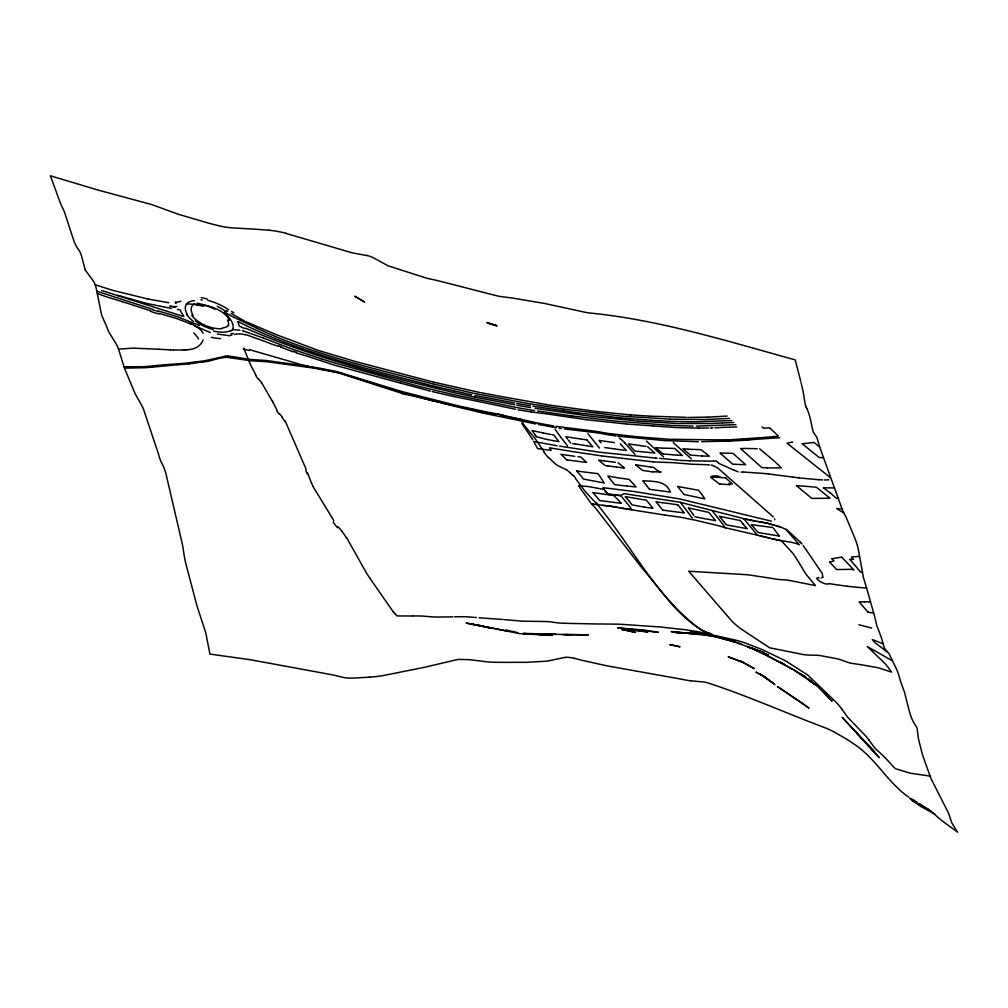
<?xml version="1.0" encoding="UTF-8"?>
<svg xmlns="http://www.w3.org/2000/svg" width="1008" height="1008" viewBox="0 0 1008 1008"><rect width="100%" height="100%" fill="white"/><g stroke="black" fill="none" stroke-linecap="round" stroke-linejoin="round"><path stroke-width="1.5" d="M774.761 519.788L774.635 518.906M778.063 435.645L769.747 427.984M203.049 339.973C200.907 346.198 194.468 349.272 188.773 349.6M822.881 577.105L822.213 573.35L803.263 545.605M822.717 577.319L821.268 578M621.016 495.356L623.952 493.63L679.871 502.211L744.181 518.755M230.567 330.674L229.471 331.153A25.666 10.433 19.4 0 1 213.532 331.141M229.648 335.588L231.84 334.921M212.247 360.171L219.681 358.218M211.982 360.259L208.127 361.305M207.056 360.347L225.301 356.189M831.915 558.772L833.969 561.015L830.075 561.935M832.041 558.747L841.68 557.147M828.878 479.846L824.267 479.984M207.005 360.36L200.516 361.406M425.779 666.994L458.06 659.421L469.426 659.635M424.696 667.233L420.903 668.014M791.608 442.323L786.983 443.18L830.227 477.502M791.696 442.31L792.691 442.109M419.819 668.228L384.124 675.398A117.974 98.897 -14.5 0 1 369.571 677.174M207.913 361.343L203.024 361.998M812.813 442.55L813.897 442.361L819.731 447.086M812.309 442.625L805.001 443.507M751.981 439.601L748.377 440.093M752.182 439.576L765.891 438.631M189.265 362.779L195.325 361.935M219.971 358.168L222.768 357.727M223.448 357.638L226.258 357.286M191.293 363.623L199.294 362.376M766.067 437.346L730.699 439.69M766.219 437.321L777.937 436.199M190.197 363.775L189.328 363.888M199.622 362.351L202.936 361.998M189.189 363.901L177.307 364.783M118.516 349.133L132.993 348.138L143.338 348.554M189.101 362.804L182.813 363.434M188.66 349.6L187.412 349.738M565.097 657.468L562.918 657.783A53.739 45.045 -14.5 0 0 559.692 658.476L549.423 660.719A61.261 51.358 -14.5 0 1 546.273 661.185L526.995 662.332L500.321 662.369M238.039 321.527C299.464 352.8 367 368.852 433.352 386.064M162.49 364.921L182.561 363.46M195.388 361.922L200.403 361.418M187.312 349.751L185.018 349.952M151.742 367.189L146.147 367.668A69.968 39.312 -44.7 0 1 143.791 367.731L124.677 368.147M161.255 365.06L144.283 366.71L126.756 366.786M151.83 367.177L177.017 364.795M804.875 443.52L802.129 443.759L819.139 457.468L823.46 457.796M748.251 440.105L744.383 440.307M766.521 438.593L779.776 437.699M184.88 349.965L182.902 350.041M226.472 357.273L250.425 360.713L266.465 361.708A104.303 74.92 -33.5 0 1 268.569 361.96L306.684 367.126M727.133 416.065L708.019 417.148M729.338 424.885L696.314 426.145M126.491 366.811L124.022 366.95M369.571 677.149L354.388 678.056A53.726 45.032 -14.5 0 1 351.855 678.145A38.027 31.878 -14.5 0 1 342.833 677.313L336.584 675.801A89.611 75.121 -14.5 0 0 328.432 674.1L249.833 659.648L221.143 655.654M717.709 427.657L722.95 427.392M731.846 420.563L695.079 421.823L669.955 421.382M735.878 424.696L729.968 424.847M717.57 427.669L714.874 427.808M225.641 356.164L227.972 356.139M733.862 422.491L722.522 423.007M722.358 423.02L709.355 423.511M729.401 439.74L715.315 439.866M729.603 418.408L704.617 419.555L669.778 419.139M690.014 460.807L703.76 461.021M730.737 441.076L744.055 440.32M689.573 460.82L680.135 460.354M712.87 427.883L711.698 427.934M730.057 441.101L728.948 441.139M701.656 441.668L721.325 441.252M861.424 601.927L864.322 601.839M707.087 417.173L707.717 417.161M860.769 601.952L859.169 602.003L867.888 611.995M555.622 634.12L530.989 633.679L550.633 635.267M711.308 427.946L710.514 427.972M706.457 417.199L704.239 417.249M708.989 423.524L677.439 423.511M728.557 441.139L727.398 441.176M713.651 461.135L716.411 461.059L718.893 463.365M713.198 461.147L704.554 461.059M723.227 427.379L736.735 426.964M454.57 616.82L462.836 616.682A112.694 75.134 -38 0 1 467.321 616.846L473.886 617.362M727.02 441.189L723.568 441.239M864.448 601.839L869.06 601.801M703.609 417.262L689.963 417.375M452.857 616.858L437.283 617.06A105.122 70.094 -38 0 1 431.197 616.808L429.156 616.631M743.841 472.046L766.37 473.647M708.763 427.997L699.766 428.11M744.521 448.459L740.59 448.573L761.809 467.586L767.063 467.863M743.4 472.059L740.943 472.084M701.001 449.669L709.355 456.183L702.74 456.007M744.824 448.447L754.11 448.648M723.316 441.239L721.816 441.252M413.179 615.976L418.396 615.951A120.796 80.539 -38 0 1 425.074 616.253L428.74 616.581M700.081 449.669L688.136 449.203M412.65 615.989L397.127 615.938L395.3 614.212M699.275 428.11L698.305 428.11M870.131 601.801L869.413 601.801M176.173 303.332L175.531 303.32M182.65 350.041L173.59 349.99M714.974 439.866L668.884 439.261L635.128 436.59M838.467 498.418L836.375 498.217L830.315 493.013M841.919 508.738L836.69 508.574L843.759 512.984M834.511 487.935L823.385 487.822M499.855 662.369L494.21 662.281A114.95 96.365 -14.5 0 1 487.708 661.916L469.892 659.711M688.678 417.362L687.746 417.362M698.229 428.11L677.527 427.619M692.924 464.26L708.057 464.751M693.088 426.107L669.778 425.376M759.578 448.799L774.182 461.021M735.563 464.323L745.668 464.701L732.955 453.361L720.014 453.046L721.237 454.117M714.067 477.074L725.558 477.855M735.21 464.323L732.778 464.26L721.438 454.28M692.194 464.247L676.053 462.911A77.729 52.013 -37.8 0 0 673.344 462.697L653.713 461.929M713.651 477.061L711.308 477.011M686.146 417.325L649.996 416.165M173.137 349.978L170.692 349.902M676.481 423.486L638.492 421.13M757.184 448.762L755.068 448.686M663.214 448.132L674.768 448.447L682.29 455.427L677.628 455.213M669.577 419.139L621.004 416.09L564.241 409.122M652.919 471.794L661.097 471.983A34.763 19.265 -83.9 0 1 656.397 469.766L653.94 467.485L651.181 467.132M662.432 448.119L655.578 447.653L662.949 453.94M769.457 427.972L763.623 428.085M564.959 623.309L597.631 623.99A106.394 70.938 -38 0 1 601.058 623.965L617.942 624.179A71.82 47.88 -38 0 1 622.112 624.368L656.347 626.724A88.83 59.233 -38 0 1 665.33 627.581L681.937 629.37A147.13 98.104 -38 0 1 684.432 629.584L697.952 631.688M564.782 623.297L559.78 623.045A76.86 51.244 -38 0 1 557.752 622.856L554.929 622.49M628.072 629.307L624.456 629.168L647.791 631.928L630.832 629.572M676.507 427.581L653.247 425.943M710.602 476.986L711.799 478.094M565.45 634.549L588.37 634.864L534.757 634.019L547.47 635.002M698.368 441.756L691.337 441.466M669.337 421.344L650.916 420.248M653.02 425.93L626.548 424.015M822.515 479.909L818.509 479.707M170.453 349.889L164.606 349.562M701.833 633.818L675.713 632.558L699.943 634.158L671.177 631.588L710.539 635.695L690.115 632.029L719.372 637.61L735.386 642.134L719.372 637.61M709.456 464.827L708.435 464.776M179.474 309.645L177.307 309.469M720.644 484.067L730.157 484.709L728.872 483.575L732.325 484.016L725.71 477.905M158.231 349.209L164.203 349.537M702.412 455.981L701.618 455.944M720.493 484.054L719.725 484.016M157.941 349.196L143.879 348.579M691.097 441.454L664.448 440.584M767.39 467.888L781.49 467.914L774.799 461.601M566.735 459.887L585.257 462.281M649.543 416.14L630.932 414.905M701.303 455.918L700.195 455.855M650.651 420.235L618.748 417.715L577.798 412.877M861.349 587.639L866.552 587.954A147.886 46.355 -74 0 1 867.296 590.461L873.974 613.985A127.903 40.081 -74 0 1 874.478 615.913L876.872 625.779L881.231 637.207A82.87 25.969 -74 0 1 881.773 639.022L884.432 648.27L888.187 652.756A62.181 19.492 -74 0 1 889.081 653.738L896.301 668.695A130.108 40.774 -74 0 1 898.418 674.024L900.761 681.95A136.168 42.676 -74 0 0 901.354 683.651L904.415 691.904L909.695 712.58A143.149 44.869 -74 0 0 915.201 724.878L916.877 727.625A19.202 6.023 -74 0 1 917.154 728.545L917.91 734.517A66.994 21.004 -74 0 0 919.031 741.182L921.35 750.229A139.784 43.81 -74 0 0 923.076 756.491L930.888 778.365L947.785 811.717A90.367 28.325 -74 0 1 949.864 817.135L951.804 822.893L957.6 832.192L944.131 822.314A116.462 97.625 -14.5 0 1 937.553 817.009L933.282 813.217A77.931 65.331 -14.5 0 0 927.335 808.731M719.473 484.004L711.887 478.17M562.653 634.574L571.423 635.128L565.803 634.549M217.438 334.064L229.421 335.689M504.466 619.618L519.511 620.941A86.134 57.431 -38 0 0 523.265 621.193L546.223 621.52A107.705 71.807 -38 0 1 552.145 622.075L554.135 622.377M698.935 455.767L690.341 455.087M638.329 421.117L591.91 416.417M818.32 479.682L798.916 477.893M479.128 617.778L503.068 619.529M535.261 633.78L523.379 633.377L526.541 633.641M630.781 414.893L629.937 414.83M659.597 458.35L678.926 460.177M669.312 425.338L668.38 425.275M629.786 414.817L596.61 411.478M667.561 454.369L677.3 455.188M860.29 587.563L858.375 587.399M667.157 454.343L663.491 454.003M657.077 458.161L656.044 458.073M798.399 485.73L816.341 487.204L830.05 498.242L811.843 498.406L796.383 485.566L797.391 485.654M667.913 425.237L615.989 421.142L572.254 416.002M476.343 617.564L474.705 617.425M613.885 495.545L620.865 502.79M655.628 458.048L653.373 457.846M613.607 495.52L593.183 492.622M552.523 635.431L519.989 633.692L466.124 623.032L508.523 631.247M586.946 439.916L580.936 439.06M687.746 449.177L682.907 448.762L689.976 454.734M652.844 452.806L654.734 452.932M623.41 467.825L624.532 467.926L618.068 462.76M627.026 486.045L636.111 486.99L629.055 479.367L620.424 478.195M623.032 467.8L622.1 467.712M626.585 486.007L621.432 485.465M664.31 440.572L617.652 436.149M651.874 452.718L650.639 452.605M548.73 635.141L539.557 634.171M604.762 447.539L614.817 448.976M564.19 428.917L598.072 432.911M621.722 467.674L616.669 467.082M641.592 567.491L596.308 509.065A126.882 73.483 -85.2 0 0 591.608 504.025L603.25 505.361M857.921 587.362L847.98 586.354M652.554 457.758L599.621 452.239L559.553 446.141M591.595 504.038L593.599 504.252M268.619 230.189L254.293 229.118A138.537 116.134 -14.5 0 0 251.383 228.992L231.16 227.833A102.123 85.604 -14.5 0 1 218.295 225.628L209.399 223.385A133.825 112.178 -14.5 0 1 206.779 222.617L181.39 215.158A105.449 88.389 -14.5 0 1 177.887 214.112L154.048 205.405A89.12 74.705 -14.5 0 0 150.595 204.246L98.469 190.184L50.4 175.808L60.341 203.074A156.769 49.127 -74 0 0 61.009 204.586L63.328 209.437A130.927 41.038 -74 0 1 64.814 213.154L73.987 241.126A127.21 39.866 -74 0 0 77.276 247.817L79.166 250.589A73.357 22.995 -74 0 1 81.409 255.604L85.126 269.577M586.341 472.286L597.971 473.659L600.365 477.074M626.283 423.99L586.568 419.731M620.739 495.571L607.975 494.323M650.362 452.579L634.788 451.08L628.4 443.936L639.538 445.435M585.698 472.21L578.428 471.227M668.254 503.42L677.804 504.832M929.893 776.047L910.564 773.249L895.318 768.663A89.599 63.995 84.9 0 1 893.29 766.622L886.385 759.049A104.101 74.353 84.9 0 0 883.55 756.202A125.055 89.321 84.9 0 0 881.685 754.45L876.015 749.183A42.386 30.278 84.9 0 1 873.911 746.827L868.846 739.948M625.842 450.4L625.036 450.311M619.555 478.107L607.849 476.028L614.452 484.583L621.004 485.415M667.813 503.37L661.739 502.664M779.008 536.004L758.873 532.665M561.305 428.627L560.574 428.526M653.386 461.891L602.078 455.969M604.586 460.946L612.41 461.929M847.148 586.265L847.841 586.341M690.719 680.778L703.987 682.038A36.074 30.24 -14.5 0 1 706.721 682.555C747.319 695.621 786.177 713.248 826.094 728.154A114.496 95.974 -14.5 0 1 834.271 732.06L844.553 737.932A126.529 106.067 -14.5 0 1 852.251 742.946C874.894 756.857 887.204 782.246 908.662 797.126M634.486 436.514L606.4 433.226M608.429 466.011L616.039 466.994M846.909 586.24L828.904 583.607M603.956 460.87L598.639 460.127L604.926 465.406M546.021 413.784L586.328 419.693M616.064 435.985L608.202 434.763M607.9 465.948L607.181 465.872M873.079 612.99L868.09 612.234M623.574 450.148L615.649 449.102M604.523 505.512L606.249 505.714M602.822 505.31L604.951 505.562M858.929 624.758L871.718 628.11M545.681 413.734L531.443 412.02M558.999 441.567L557.966 441.441M596.522 411.466L549.196 405.052L502.047 396.661M591.759 416.405L534.996 408.303M576.904 444.175L587.021 445.801M798.651 477.868L792.855 477.099M577.975 456.712L580.86 457.052L586.706 462.508M606.816 465.822L606.11 465.734M605.821 505.663L607.106 505.814M537.629 410.949L572.015 415.964M614.389 442.588L606.892 441.542M615.447 462.344L613.255 462.055M606.677 505.764L609.651 506.129M819.139 577.912C811.264 576.765 825.728 586.278 828.778 583.594M320.569 369.054L307.075 367.177M557.348 441.365L546.979 439.501M576.034 444.062L575.127 443.948M773.3 474.579L792.477 477.049M601.474 455.893L572.846 451.622M607.95 505.915L614.729 506.885M768.802 473.974L773.01 474.541M650.689 467.082L635.632 464.776M566.685 436.855L580.154 438.921M546.601 449.757L551.174 450.349L549.473 447.829L572.544 451.571M860.479 664.625L851.634 663.34A57.242 38.455 -37.6 0 1 847.451 662.218A66.629 44.755 -37.6 0 1 846.707 661.966L841.567 660.064A73.37 49.291 -37.6 0 0 835.468 658.438L825.602 656.599M768.461 473.924L766.496 473.659M621.268 503.32L599.823 500.598L592.981 492.647M545.945 449.669L545.076 449.555M574.724 456.296L560.977 454.343L566.635 459.787M534.593 410.558L533.673 410.432M645.939 446.443L641.453 445.775M565.79 436.729L567.441 438.959M574.673 443.885L572.645 443.608M220.563 655.578L209.929 654.066L206.073 634.36A155.056 48.598 -74 0 0 204.863 629.962L197.026 606.073L185.762 563.333A145.769 45.688 -74 0 1 184.325 556.353L182.788 546.512A146.752 45.99 -74 0 0 181.931 542.329L165.892 473.521A127.033 39.816 -74 0 0 163.082 465.709L161.393 462.458A103.018 32.281 -74 0 1 159.503 457.619L158.432 453.94A147.193 46.129 -74 0 0 157.487 451.017L143.577 409.412A94.336 29.572 -74 0 0 142.468 406.879L135.274 393.952A118.604 37.17 -74 0 1 134.366 391.948L124.4 367.97L118.642 349.511A102.312 32.067 -74 0 0 116.437 344.396L108.94 332.212A85.365 26.75 -74 0 1 108.259 330.712L105.941 324.803A170.226 53.348 -74 0 0 104.807 322.333L101.909 315.743A65.533 20.538 -74 0 1 101.38 313.891L95.987 287.255A86.751 27.191 -74 0 0 93.895 281.862L86.864 272.198A56.662 17.753 -74 0 1 85.113 269.627M610.067 506.192L610.924 506.306M860.643 664.65L877.111 667.573A84.748 56.927 -37.6 0 1 879.404 668.178L891.626 672.122L887.859 666.968A67.221 39.74 -85.9 0 0 883.361 661.941L867.258 646.556L892.508 660.857M577.609 412.852L532.791 406.174M544.207 449.442L537.592 448.573L533.736 441.491L557.235 445.775M771.46 521.186L679.518 498.897M533.068 410.357L532.148 410.218M555.962 426.321L597.656 431.55M598.462 432.974L607.799 434.687M660.769 502.526L655.956 501.757L662.785 510.149M611.352 506.369L619.744 507.755M531.317 411.995L518.087 409.79M531.531 410.13L516.902 407.585M642.764 499.59L646.367 500.132L652.491 507.679M563.699 409.046L529.654 403.792M642.033 499.489L634.725 498.254M665.368 515.138L679.127 517.028A129.667 95.634 -31.5 0 1 683.311 517.747L692.496 519.725M301.757 365.488L300.976 365.362M598.034 431.626L605.833 433.112M665.003 515.088L629.66 509.481M168.777 302.728L148.05 299.036M319.927 368.285L302.791 365.639M495.067 414.389L442.537 403.15M553.896 426.019L538.436 423.184M647.438 507.604L652.945 508.284M552.145 434.687L553.682 434.927L557.966 440.269M628.967 509.368L630.013 509.531M300.674 365.312L298.708 364.997M711.119 465.028L713.034 465.557M646.594 507.465L645.548 507.301M628.274 509.267L629.32 509.431M623.07 508.372L628.627 509.317M320.909 369.104L341.473 373.388M529.213 403.717L472.928 393.107L432.873 383.884M530.359 405.796L516.512 403.339M530.649 407.648L516.953 405.216M649.769 489.371L670.559 492.068M627.241 509.09L627.934 509.204M550.897 434.486L543.362 432.999M559.742 428.4L559.087 428.287M606.488 441.479L599.004 440.42L600.125 441.743M645.133 507.226L644.288 507.087M662.999 510.187L684.13 512.896M626.9 509.04L625.855 508.864M678.497 498.733L634.435 491.564L604.019 487.796M747.356 519.46L758.23 521.59M759.1 521.728L766.483 523.026A64.625 50.967 -24.7 0 1 769.041 523.643L774.484 525.294M757.777 521.451L759.528 521.741M781.15 540.666L790.108 542.039A47.426 37.422 -24.7 0 1 796.27 543.551L799.382 544.736L785.761 529.276L782.183 527.713M298.355 364.934L266.213 360.511L251.521 359.541A90.317 65.268 -33.1 0 1 248.258 359.226L232.533 356.58A59.56 43.18 -32.8 0 0 227.984 356.126M759.982 521.879L766.937 523.19A64.008 50.539 -24.6 0 1 769.066 523.706L773.237 524.916M615.573 507.024L616.82 507.238M781.024 540.641L773.741 539.141M472.21 624.229L482.933 626.018M649.354 489.296L646.808 485.768M592.439 480.766L604.195 482.996L600.957 477.981M643.873 507.024L641.151 506.533M755.597 521.149L750.821 520.254M239.891 330.284L232.331 329.477A25.717 13.28 39.1 0 1 230.983 331.052M513.752 419.416L535.802 423.952M640.937 445.687L639.941 445.511M591.608 480.627L583.292 479.014L581.931 477.124M604.17 489.447L588.508 486.574L578.529 485.818L590.827 503.042M704.113 518.578L715.592 520.645L708.838 512.404L688.262 507.881M698.733 631.827L737.39 640.546A120.254 106.785 41.2 0 1 745.177 643.028L761.128 649.139A75.285 66.856 41.2 0 1 764.089 650.462L781.981 659.131A84.42 74.97 41.2 0 1 786.883 661.689L807.925 675.171L834.939 701.114A70.938 50.665 84.9 0 1 841.932 709.216M513.16 419.315L509.292 418.547A59.396 47.603 -22.6 0 1 507.717 418.169L481.937 412.864M704.088 518.566L694.663 516.726M624.33 508.599L622.238 508.221M320.254 368.336L335.866 371.335L401.197 391.369M538.385 424.444L554.4 427.405M322.547 369.583L337.201 372.469L401.789 393.322M618.912 507.604L622.654 508.297M480.929 392.692L501.644 396.585M633.906 498.103L625.237 496.629L628.828 500.661M640.319 506.381L631.991 504.857L628.979 500.837M772.997 578.592L775.19 578.983A83.374 56.007 -37.6 0 0 780.847 579.663L785.837 579.978A75.965 51.03 -37.6 0 1 788.319 580.217L815.485 585.61L806.539 574.862A77.049 45.562 -85.9 0 1 804.069 571.221L800.163 564.593M578.075 471.152L576.5 470.862L581.225 476.192M484.205 626.737L490.304 627.908L475.184 624.847M556.29 427.783L555.66 427.657M772.909 578.567L748.579 574.875A109.418 73.508 -37.6 0 0 746.336 574.686L688.703 571.221L731.947 621.218A152.095 89.926 -85.9 0 0 738.461 626.989L739.091 627.505A157.072 92.875 -85.9 0 0 740.905 628.866L769.595 647.779L803.439 654.595A89.573 60.178 -37.6 0 0 810.457 655.15L815.548 655.213A59.825 40.194 -37.6 0 1 816.392 655.25A52.517 35.28 -37.6 0 1 820.802 655.691L825.212 656.51M479.669 392.452L433.591 382.133M477.477 401.272L515.479 409.261M474.919 395.451L514.597 402.961M475.524 397.291L513.576 404.548M477.439 401.26L453.083 396.396M704.932 498.91L701.833 494.399M537.68 423.032L536.395 422.78M882.605 643.558L872.273 639.538L874.818 642.562L887.481 652.1M200.932 299.842L202.243 300.119M147.911 299.011L112.682 290.354L95.155 284.735M475.096 397.215L474.466 397.076M242.361 330.775L243.016 330.914M514.798 404.788L514.105 404.649M516.298 407.459L515.39 407.282M474.251 397.039L454.709 392.792M703.899 498.695L683.978 494.462M750.38 520.166L749.095 519.889M693.29 519.712L717.003 525.37A123.266 96.793 -25.3 0 1 720.254 526.226L725.319 527.713M514.786 407.156L453.323 394.594M535.261 422.541L502.601 415.22A95.508 77.049 -21.6 0 0 494.915 413.507L487.822 412.234A125.093 100.913 -21.6 0 1 485.188 411.692L457.758 405.733M587.84 445.977L592.817 446.834L587.021 439.979M471.769 394.821L454.28 390.902M738.234 471.845L734.152 470.245M171.562 308.498L146.185 303.32L117.608 295.281M318.868 368.84L300.775 364.48M406.186 394.38L442.071 402.86M747.117 528.671L727.159 525.017L725.584 524.021M243.697 331.078L262.899 337.869M433.163 382.045L355.711 361.595M505.802 629.987L517.797 632.671M747.81 519.611L746.84 519.347M775.228 539.482L781.288 540.679L793.094 553.581A94.349 55.78 -85.9 0 1 793.989 554.803L799.823 564.014M778.403 526.378L781.477 527.373M433.402 386.077L454.104 390.852M432.281 383.746C372.784 368.134 312.052 354.438 256.208 327.89M432.356 391.583L452.655 396.295M747.142 519.46L744.799 518.855M774.799 539.381L772.027 538.738M746.689 519.359L745.769 519.145M432.432 400.743L439.072 402.293M367.151 255.616L353.443 253.071A62.042 52.013 -14.5 0 1 350.759 252.428L285.995 233.39M432.092 400.667L403.805 393.007M773.527 539.091L768.852 537.957M574.157 658.262L579.474 659.635A133.711 112.09 -14.5 0 0 582.145 660.316L606.451 665.734L681.534 679.203A89.573 75.083 -14.5 0 0 690.707 680.816M454.129 392.654C383.456 375.581 312.518 357.525 245.776 328.217M430.479 391.142L400.667 383.153M542.947 432.898L532.035 430.58L533.421 432.457M780.104 526.806L778.743 526.466M763.321 536.621L765.866 537.239M766.294 537.34L769.054 538.007M765.45 537.125L767.151 537.541M496.591 325.685L486.814 322.535L496.969 325.786L487.796 323.19M439.513 402.394L442.928 403.074M481.106 412.663L459.824 407.547M760.133 535.828L763.749 536.722M757.285 535.009L743.728 518.641L745.088 518.981M762.892 536.521L760.347 535.891M241.592 326.957L239.476 326.34M456.889 405.518L401.562 391.469M546.563 439.387L536.344 436.716M459.383 407.434L442.978 403.263M452.894 394.481L419.857 386.581L336.231 363.397M502.879 415.926L520.884 419.429L522.472 422.365A58.174 29.308 -79.1 0 0 523.795 424.658M719.523 516.323L740.313 520.544L742.833 523.744M759.931 535.777L725.558 527.789M158.495 311.031L177.118 316.6L199.546 325.546M158.987 313.375L176.274 318.415L190.827 323.921M715.617 636.754L731.732 641M778.453 526.466L776.122 525.735M249.631 349.7L298.091 363.737M400.302 383.053L334.139 365.06L308.209 356.53M245.196 334.354L264.802 341.397A132.023 129.326 -11.3 0 0 267.359 342.443L268.229 342.758A130.309 127.512 -10.3 0 0 271.694 344.056L278.649 346.361M777.559 526.214L774.031 525.105M355.345 361.494L317.898 350.305L276.003 334.543M335.916 363.308L321.917 358.987M862.155 572.657L860.378 571.927L855.187 565.538M383.065 386.681L401.801 392.402M382.75 386.581L381.843 386.303M153.027 309.481L96.982 291.249M308.07 356.492L296.289 352.913M380.923 386.014L342.355 373.666M122.459 301.657L150.835 310.905M321.565 358.873L292.937 349.411M97.486 293.555L106.596 296.869A76.507 68.216 -3.4 0 0 109.204 297.7L120.191 300.938A96.529 81.333 0.2 0 1 122.396 301.77M711.95 634.234L707.566 632.696M710.073 633.591L709.128 633.251M293.101 351.83L280.93 347.168M292.585 349.285L263.252 338.02M708.498 633.037L706.003 632.079A96.907 56.246 -83.9 0 1 699.64 628.866M101.657 290.506L183.343 316.462M713.097 465.57L717.973 468.178L773.325 516.94M210.269 332.527L194.67 325.798M732.917 640.811L741.586 644.162M747.356 646.393L764.152 653.852L792.464 669.274L780.444 662.306L784.489 664.587L751.691 648.068L768.499 655.162L747.319 646.67L764.492 652.781L728.129 639.715M275.701 334.429L244.969 321.338L231.071 313.349M189.479 323.329L191.961 324.437M734.038 470.194L718.943 463.415M255.856 327.713L234.108 317.394M761.607 675.095L755.912 672.134L764.354 676.481L774.95 684.571L760.309 674.213L772.443 682.517M233.78 317.23L224.343 312.19M934.819 814.174L920.758 806.413L909.707 798.273L920.896 805.455M911.786 800.377L922.093 806.312M806.413 677.54L793.283 669.602L816.53 685.453L832.091 701.19L823.801 692.168M911.837 798.979L912.618 799.457M885.893 650.689L884.432 649.744M799.684 673.394L804.056 676.028M196.056 326.592L197.039 327.209M913.399 799.924L917.255 802.368M931.455 811.402L918.931 803.653L930.271 811.062M227.581 311.233L226.535 310.577M567.265 470.169L558.432 465.948A63.882 33.289 -80.8 0 1 555.005 463.655L548.591 457.405M706.003 632.066A96.957 56.158 -85.2 0 1 699.615 628.79C656.019 596.585 631.512 545.819 597.542 504.756M699.665 628.778C675.65 613.469 660.101 588.722 641.718 567.643M811.276 681.383L808.731 679.14L814.955 684.621L807.37 678.749L816.53 685.453M761.972 426.938L763.321 427.883M830.113 492.862L823.624 487.998M619.315 438.052L621.986 440.168A59.762 33.289 -84 0 1 624.721 442.802M786.467 529.364L799.961 541.85M712.303 477.036C709.128 475.612 718.855 475.083 720.443 477.301M647.552 446.72L654.482 452.693M841.844 557.298L853.839 569.885L851.71 569.457A39.879 24.079 -42.3 0 0 850.513 569.318L836.678 569.583L829.597 562.023M635.683 464.89L642.575 470.434L651.004 471.668A32.458 23.373 -37.9 0 0 652.894 471.845M691.412 458.917L674.1 443.331A44.73 27.619 -87.5 0 1 673.596 442.827L673.281 442.487M569.822 472.336L573.061 475.7M860.668 737.73L874.755 752.044L842.297 717.444L879.19 757.6L853.814 729.905M663.629 456.964L646.43 441.063M595.879 502.967L585.572 491.929L575.417 478.435M800.012 541.913L800.642 542.569M800.743 542.695L801.914 543.98M758.117 532.438L751.288 524.614L772.909 527.549M624.721 442.802L634.99 454.419M678.031 505.084L683.311 511.699M626.17 450.425L620.323 443.772M746.903 528.444L742.909 523.845M642.827 480.791C652.415 481.433 665.393 480.425 669.841 490.997M282.026 416.594L279.569 413.847M680.413 502.362L692.307 518.137M643.192 481.207L646.569 485.44M607.559 493.844L620.827 495.684L629.458 506.192M607.937 494.26L605.43 491.161M342.065 531.241L337.982 526.642M258.779 379.273L260.669 381.49A87.28 29.106 -76.8 0 1 261.614 382.637M854.96 565.261L849.719 559.314L853.549 559.427L851.445 557.059L858.803 556.366L859.572 557.386M560.536 436.905L566.395 444.289M607.144 493.353L606.337 492.358M560.385 436.729L555.043 429.257M600.491 442.197L601.058 442.865M717.28 517.117L711.938 510.401M717.532 517.419L721.501 522.547M568.298 439.992L570.679 443.079M599.483 448.069L587.853 433.553M688.678 508.397L692.42 513.45M779.297 535.991L773.59 528.457M719.599 516.424L723.681 521.539M525.155 426.346L535.021 438.493L544.169 451.823M723.832 521.728L725.294 523.631M393.196 611.755L369.558 577.786M701.543 494.021L698.531 490.266L677.552 486.448L683.512 493.807M602.872 487.595L605.43 491.186M721.967 523.19L725.193 527.675M841.919 709.254L847.249 716.638A64.789 46.28 84.9 0 0 848.03 717.62L863.932 734.126A62.093 44.352 84.9 0 1 868.858 739.922M528.595 433.427L521.804 423.436M528.797 433.705L532.753 439.765M533.988 433.251L534.668 434.221M692.66 513.778L693.718 515.327M683.437 511.875L683.878 512.518M566.887 445.007L567.479 445.864M534.832 434.473L535.676 435.708M186.984 314.836L186.367 313.879M629.899 506.848L631.89 509.809M535.765 435.834L536.18 436.464M261.576 382.738L272.097 400.781M333.85 520.783L331.67 517.054M346.487 537.466L365.866 571.964A133.875 65.835 -76.8 0 0 369.596 577.723M285.163 420.916L306.18 469.375M237.926 321.728L239.337 326.101M331.594 516.94L313.009 486.486M276.835 409.79L272.954 402.318M255.868 375.026L250.501 364.783L244.125 349.184M806.728 408.303L806.161 407.056M806.954 408.807L807.295 409.55A130.133 40.786 -74 0 1 810.797 420.953L813.141 431.941L816.253 436.477A34.448 10.798 -74 0 1 816.896 437.522L819.252 445.397A75.839 23.764 -74 0 0 819.781 447.262L841.743 508.07A125.798 39.425 -74 0 0 843.961 513.16L845.422 515.894A150.532 47.174 -74 0 1 846.355 517.81L854.167 536.546A160.02 50.148 -74 0 1 855.25 539.167L856.447 542.543A119.36 37.409 -74 0 1 858.866 552.359L863.465 577.773L866.578 588.017M311.472 483.16L307.604 472.865M800.768 381.465L795.224 359.881C726.944 341.057 658.917 319.649 588.067 312.833A57.658 48.334 -14.5 0 1 585.333 312.316L544.748 303.496L515.327 298.519A103.244 86.549 -14.5 0 0 512.543 298.078L500.409 296.516A51.912 43.508 -14.5 0 1 497.662 295.999L437.27 280.526A102.854 86.209 -14.5 0 0 434.574 279.922L429.143 278.788A67.12 56.259 -14.5 0 1 426.46 278.12L388.332 265.91L376.765 259.661A40.471 33.919 -14.5 0 0 367.227 255.452M801.095 382.763L803.111 391.469A95.294 29.862 -74 0 1 803.489 393.674L805.178 404.195A53.323 16.708 -74 0 0 806.173 407.043M175.304 307.1A33.944 11.315 21.7 0 1 170.176 306.016M241.731 327.487A24.935 11.983 24.9 0 1 245.75 328.709M233.932 312.808A32.823 4.309 28.8 0 1 231.475 311.371M207.799 300.308A31.664 13.835 21.3 0 1 228.69 309.834M201.146 297.662A31.739 15.687 24.7 0 1 207.27 299.036M186.417 304A31.487 9.463 19.7 0 1 203.717 306.394M180.923 301.241A17.048 7.812 18.2 0 1 175.228 302.06M176.942 306.47A54.596 36.653 42.9 0 1 169.936 306.445M224.141 312.543A25.931 12.751 28.8 0 1 232.735 329.704M158.798 313.904A110.552 99.439 -8.6 0 1 150.62 311.384M192.024 324.274A17.01 7.094 25 0 1 194.796 325.672M220.639 338.612A31.261 13.633 19.3 0 1 211.365 337.315M233.516 333.409A29.484 15.586 43.3 0 1 231.097 333.698M234.511 334.505A17.023 7.724 22.6 0 1 245.297 334.795M278.838 345.946A94.298 73.017 10.5 0 1 281.131 346.765M296.465 352.422A105.336 100.422 -11.9 0 1 293.29 351.364M158.357 311.422A118.768 106.886 -8.6 0 1 152.876 309.847M197.14 327.172A13.633 5.506 25.1 0 1 203.011 333.283M193.876 333.018A39.476 15.448 26.5 0 1 198.563 338.965M213.167 329.603A26.914 12.398 23.8 0 1 195.174 320.96M186.997 313.967A25.956 12.6 29.2 0 1 194.418 300.674M193.297 321.325A26.951 12.083 24.3 0 1 187.072 314.912M217.274 306.344A25.981 10.496 23.3 0 1 226.208 311.774M196.85 303.206A26.057 8.896 24.9 0 1 214.956 309.267M222.365 328.558A20.563 9.349 22.3 0 1 200.907 323.266M228.022 325.647A20.563 9.311 25 0 1 222.453 327.978M227.518 320.065A20.5 9.488 24.2 0 1 228.211 325.748M196.862 305.311A20.538 9.463 20.1 0 1 216.544 308.927A20.538 9.463 20.1 0 1 229.181 320.368M193.045 315.315A20.488 10.735 31.2 0 1 194.872 303.559M192.591 316.247A20.525 9.652 21.3 0 1 191.848 315.214M200.466 322.9A20.563 9.463 22.3 0 1 192.465 316.247M183.884 316.235A31.765 13.482 27.1 0 1 180.319 310.124M495.344 413.771A90.544 68.872 -20.8 0 1 503.206 415.346M406.085 394.645A123.48 106.974 -25.4 0 1 401.675 393.574M322.497 369.734A133.484 118.931 -18 0 1 318.818 369.004M300.712 364.644A105.021 93.114 -15.7 0 1 298.015 363.901M243.432 349.146A72.072 59.283 -3.3 0 1 249.278 350.532M243.785 348.1A98.293 29.648 -76.1 0 1 244.201 348.97M596.005 502.564A158.621 83.11 -85.6 0 1 597.681 504.34M573.212 475.259A114.093 58.678 -84.5 0 1 575.593 477.956M567.227 470.32A57.758 29.786 -84 0 1 569.747 472.563M548.39 457.645A138.575 73.622 -78.2 0 1 543.98 452.189M525.029 426.636A83.147 42.323 -78.2 0 1 523.694 424.859M258.653 379.562A124.274 43.52 -71.6 0 1 255.679 375.417M272.185 400.491A162.011 54.545 -79.1 0 1 273.055 402.016M279.405 414.25A101.254 38.443 -73 0 1 276.646 410.382M281.849 417.161A101.619 36.439 -78.9 0 1 284.924 421.621M305.789 470.383A152.838 56.99 -81 0 1 307.175 473.899M313.072 486.36A96.982 41.693 -75.4 0 1 311.548 483.021M337.516 527.713A127.777 59.107 -74.5 0 1 333.207 522.094M341.977 531.518A112.556 48.334 -81.9 0 1 346.349 537.818M395.35 614.099A88.754 44.768 -79 0 1 393.259 611.617M565.11 657.304A26.523 22.226 -14.5 0 1 574.119 658.35M268.632 230.164A98.608 82.656 -14.5 0 1 286.033 233.314M643.621 630L617.589 627.871L658.325 632.344L643.621 630M624.254 629.849L621.886 629.635L633.528 631.084L624.254 629.849L635.468 632.444L624.254 629.849M676.998 646.166L669.791 644.591L680.022 646.808L676.998 646.166M731.052 657.796L728.179 656.775L742.972 662.357L754.261 668.569L740.263 660.895L742.972 662.357L731.052 657.796M356.114 296.806L354.69 296.264L364.682 302.098L356.114 296.806M798.727 700.837L777.47 686.549L809.008 708.07L798.727 700.837M870.194 746.802L860.656 737.579L870.194 746.802"/></g></svg>
